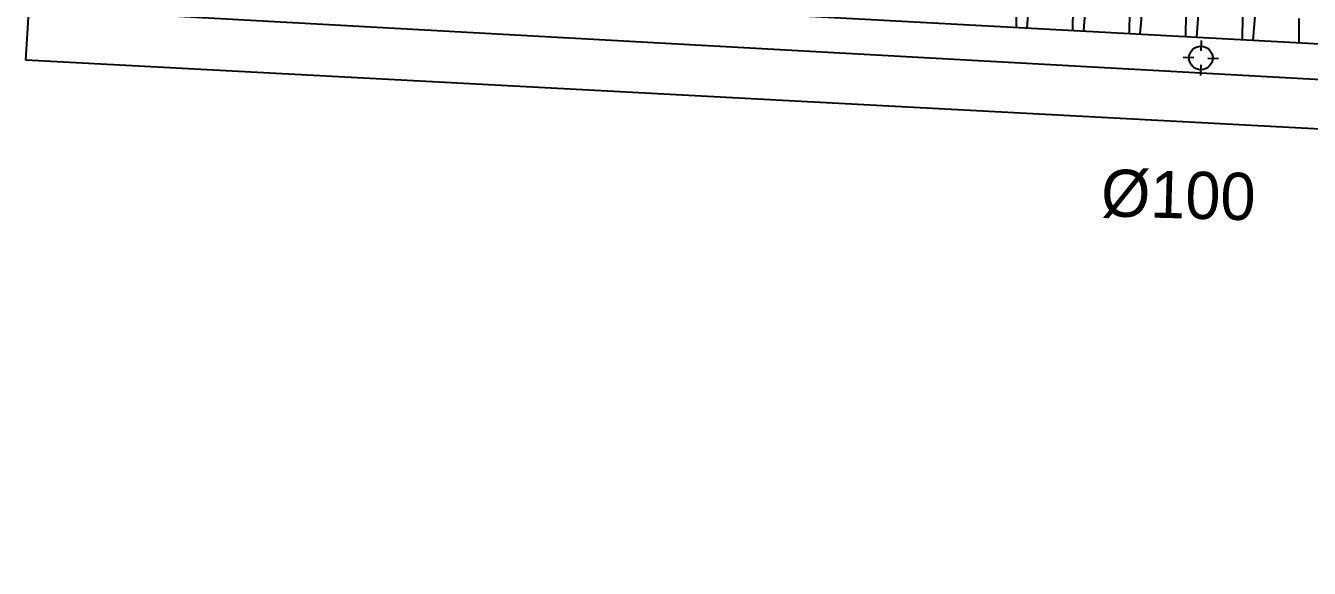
# Model space of a CAD drawing. Extents: x 1037 to 14540, y 1034 to 18285.
# Drawn here: x 5880 to 6424, y 1042 to 1272 of the extents above; entities that cross this region are included whole.
import ezdxf

# ---------------------------------------------------------------- set-up
doc = ezdxf.new("R2010")
doc.units = 0
doc.header["$LTSCALE"] = 100
doc.header["$MEASUREMENT"] = 0
doc.layers.get('0').update_dxf_attribs({"color": 240, "linetype": 'CONTINUOUS'})
for name, color, linetype in [('proiezioni', 252, 'CONTINUOUS'), ('retini copertura', 32, 'CONTINUOUS'), ('testi di progetto', 7, 'CONTINUOUS')]:
    doc.layers.add(name, color=color, linetype=linetype)
doc.styles.add('GREEKS', font='greeks')

# ---------------------------------------------------------------- blocks, each defined once
blk = doc.blocks.new('*X1853')
at = {"color": 0}
for p, q in [((9.6067, 12.7022), (9.6076, 12.7925)), ((9.6529, 12.6997), (9.6601, 12.7901)), ((9.8464, 12.6892), (9.8473, 12.7818)), ((9.8925, 12.6867), (9.8999, 12.7794)), ((10.0862, 12.6762), (10.0871, 12.771)), ((10.132, 12.6737), (10.1396, 12.7686)), ((10.3259, 12.6632), (10.3269, 12.7603)), ((10.3716, 12.6607), (10.3794, 12.7579)), ((10.5657, 12.6502), (10.5666, 12.7496)), ((10.6112, 12.6477), (10.6191, 12.7472)), ((10.8054, 12.6371), (10.8064, 12.7388))]:
    blk.add_line(p, q, dxfattribs=at)

msp = doc.modelspace()

# ---------------------------------------------------------------- linework, layer by layer
at = {"layer": 'proiezioni'}
for p, q in [((5880.03, 1257.57), (5945.19, 2299.39)), ((5921.26, 1292.09), (9882.84, 1076.95)), ((5901.39, 1278.68), (9897.54, 1056.13)), ((9929.07, 1041.89), (5880.03, 1257.57))]:
    msp.add_line(p, q, dxfattribs=at)
at = {"layer": 'testi di progetto'}
for p, q in [((6378.39, 1261.5), (6378.51, 1265.95)), ((6375.31, 1258.58), (6370.86, 1258.7)), ((6381.31, 1258.42), (6385.76, 1258.3)), ((6378.23, 1255.5), (6378.11, 1251.05))]:
    msp.add_line(p, q, dxfattribs=at)
msp.add_circle((6378.31, 1258.5), 5, dxfattribs=at)

# ---------------------------------------------------------------- block references
at = {"layer": 'retini copertura', "xscale": 100, "yscale": 100, "zscale": 100}
msp.add_blockref('*X1853', (5339.41, 1.3), dxfattribs=at)

# ---------------------------------------------------------------- texts
at = {"layer": 'testi di progetto', "style": 'GREEKS'}
msp.add_text('%%C100', height=20, rotation=358.4504, dxfattribs=at).set_placement((6335.82, 1191.33))

doc.saveas('drawing.dxf')
